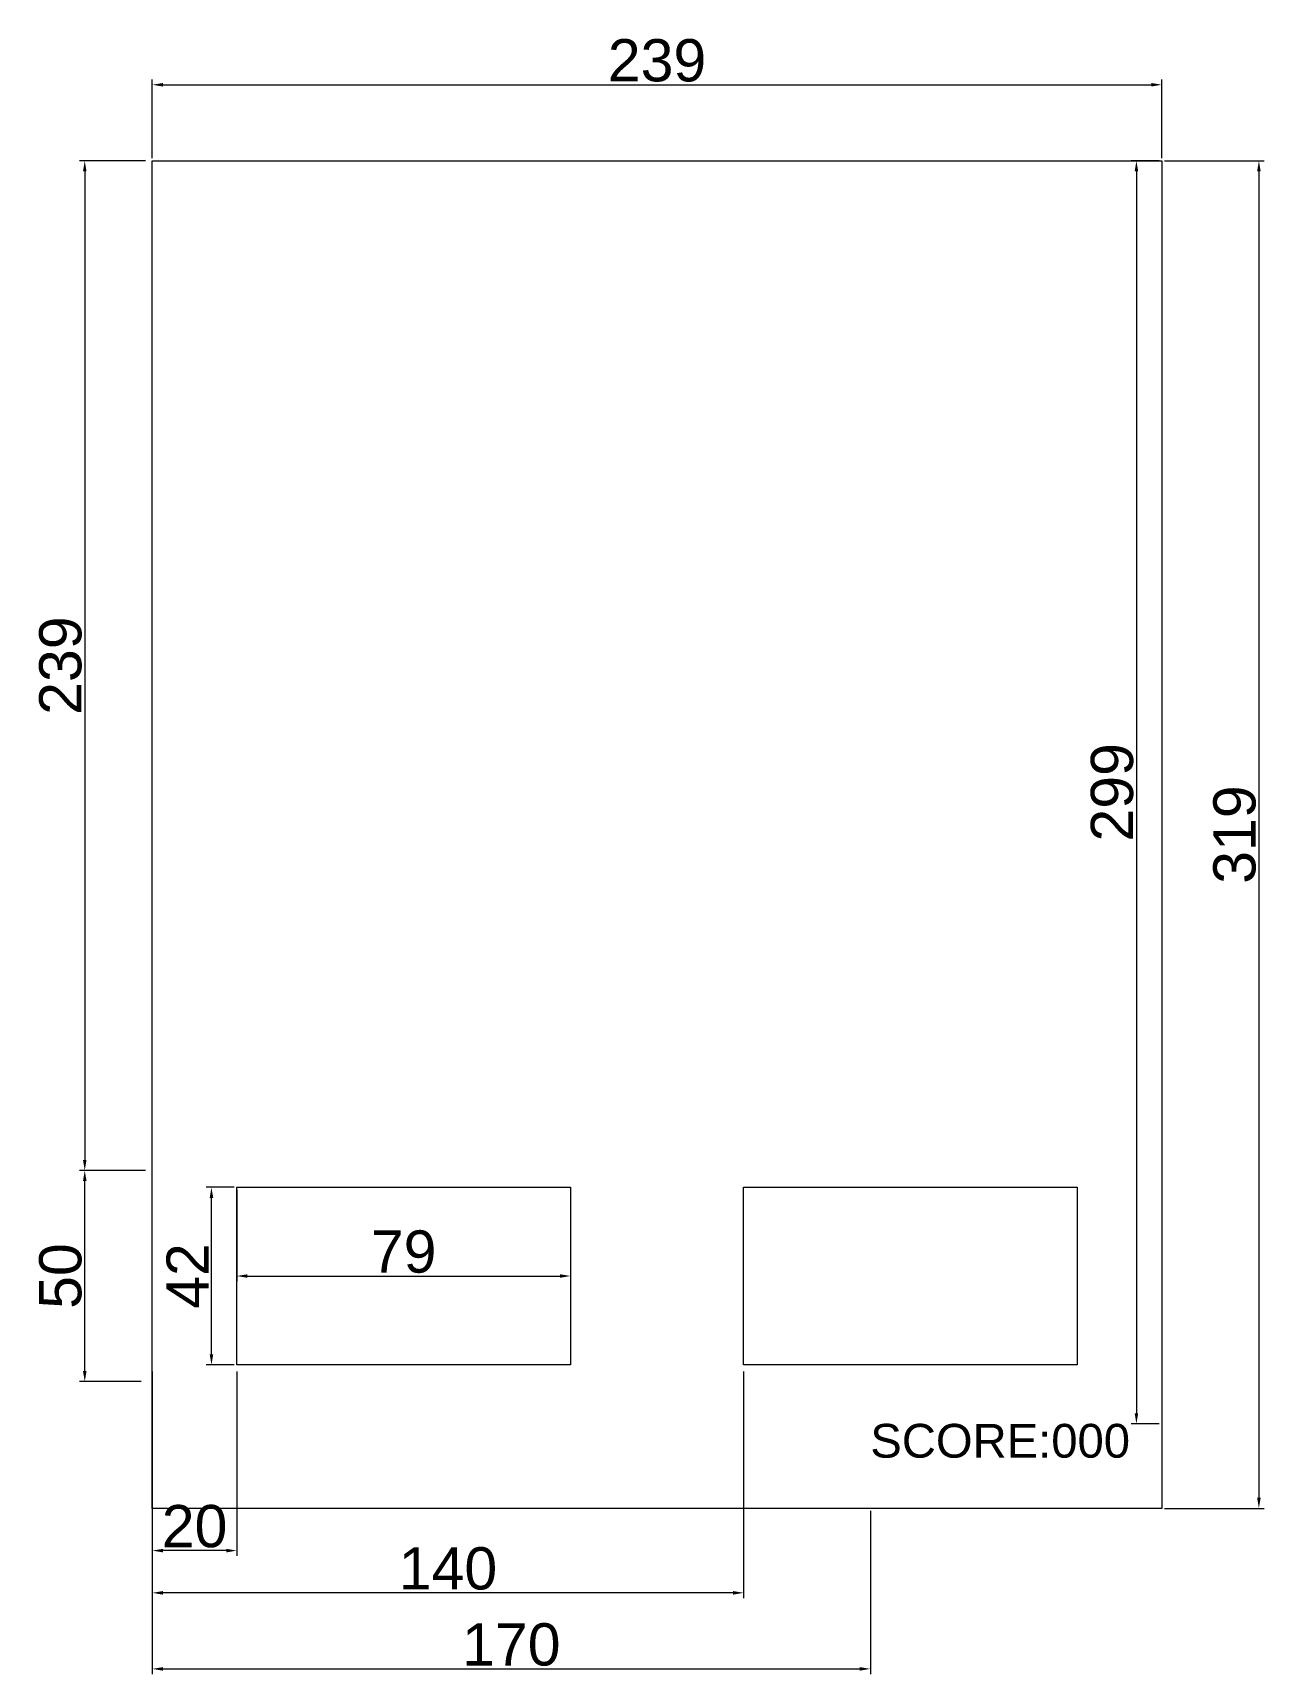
# Model space of a CAD drawing. Header units: millimetres. Extents: x -28 to 263, y -39 to 349.
import ezdxf

# ---------------------------------------------------------------- set-up
doc = ezdxf.new("R2010")
doc.units = ezdxf.units.MM
doc.styles.get("Standard").update_dxf_attribs({"font": 'arial.ttf', "height": 10})
doc.dimstyles.new('ISO-25', dxfattribs={"dimtxt": 2.5, "dimasz": 2.5, "dimexe": 1.25, "dimexo": 0.625, "dimtad": 1, "dimtxsty": 'Standard', "dimcen": 2.5, "dimadec": 0, "dimazin": 0, "dimtfac": 1, "dimtmove": 0, "dimatfit": 3, "dimfxl": 1, "dimarcsym": 0})

# ---------------------------------------------------------------- blocks, each defined once
blk = doc.blocks.new('*D1')
at = {"color": 0, "lineweight": -2, "transparency": 16777216}
for p, q in [((239.63, 319), (263.25, 319)), ((262, 316.5), (262, 2.5)), ((239.63, 0), (263.25, 0))]:
    blk.add_line(p, q, dxfattribs=at)
at = {"color": 0, "transparency": 16777216}
for points in [[(261.58, 316.5), (262.42, 316.5), (262, 319)], [(261.58, 2.5), (262.42, 2.5), (262, 0)]]:
    blk.add_solid(points, dxfattribs=at)
at = {"layer": 'Defpoints', "color": 0, "transparency": 16777216}
for p in [(239, 319), (239, 0), (262, 0)]:
    blk.add_point(p, dxfattribs=at)
at = {"color": 0, "transparency": 16777216, "insert": (256.27, 159.5), "char_height": 10, "attachment_point": 5, "rotation": 90}
blk.add_mtext('319', dxfattribs=at)
blk = doc.blocks.new('*D2')
at = {"color": 0, "lineweight": -2, "transparency": 16777216}
for p, q in [((0, 319.62), (0, 338.25)), ((239, 319.62), (239, 338.25)), ((2.5, 337), (236.5, 337))]:
    blk.add_line(p, q, dxfattribs=at)
at = {"color": 0, "transparency": 16777216}
for points in [[(2.5, 337.42), (2.5, 336.58), (0, 337)], [(236.5, 337.42), (236.5, 336.58), (239, 337)]]:
    blk.add_solid(points, dxfattribs=at)
at = {"layer": 'Defpoints', "color": 0, "transparency": 16777216}
for p in [(239, 337), (0, 319), (239, 319)]:
    blk.add_point(p, dxfattribs=at)
at = {"color": 0, "transparency": 16777216, "insert": (119.5, 342.73), "char_height": 10, "attachment_point": 5}
blk.add_mtext('239', dxfattribs=at)
blk = doc.blocks.new('*D3')
at = {"color": 0, "lineweight": -2, "transparency": 16777216}
for p, q in [((19.38, 76), (12.75, 76)), ((14, 36.5), (14, 73.5)), ((19.38, 34), (12.75, 34))]:
    blk.add_line(p, q, dxfattribs=at)
at = {"color": 0, "transparency": 16777216}
for points in [[(13.58, 73.5), (14.42, 73.5), (14, 76)], [(13.58, 36.5), (14.42, 36.5), (14, 34)]]:
    blk.add_solid(points, dxfattribs=at)
at = {"layer": 'Defpoints', "color": 0, "transparency": 16777216}
for p in [(14, 76), (20, 76), (20, 34)]:
    blk.add_point(p, dxfattribs=at)
at = {"color": 0, "transparency": 16777216, "insert": (8.35, 55), "char_height": 10, "attachment_point": 5, "rotation": 90}
blk.add_mtext('42', dxfattribs=at)
blk = doc.blocks.new('*D4')
at = {"color": 0, "lineweight": -2, "transparency": 16777216}
for p, q in [((20, 75.38), (20, 53.75)), ((99, 75.38), (99, 53.75)), ((22.5, 55), (96.5, 55))]:
    blk.add_line(p, q, dxfattribs=at)
at = {"color": 0, "transparency": 16777216}
for points in [[(22.5, 55.42), (22.5, 54.58), (20, 55)], [(96.5, 55.42), (96.5, 54.58), (99, 55)]]:
    blk.add_solid(points, dxfattribs=at)
at = {"layer": 'Defpoints', "color": 0, "transparency": 16777216}
for p in [(20, 76), (99, 76), (99, 55)]:
    blk.add_point(p, dxfattribs=at)
at = {"color": 0, "transparency": 16777216, "insert": (59.5, 60.73), "char_height": 10, "attachment_point": 5}
blk.add_mtext('79', dxfattribs=at)
blk = doc.blocks.new('*D7')
at = {"color": 0, "lineweight": -2, "transparency": 16777216}
for p, q in [((0, 32.38), (0, -11.25)), ((20, 32.38), (20, -11.25)), ((17.5, -10), (2.5, -10))]:
    blk.add_line(p, q, dxfattribs=at)
at = {"color": 0, "transparency": 16777216}
for points in [[(2.5, -9.58), (2.5, -10.42), (0, -10)], [(17.5, -9.58), (17.5, -10.42), (20, -10)]]:
    blk.add_solid(points, dxfattribs=at)
at = {"layer": 'Defpoints', "color": 0, "transparency": 16777216}
for p in [(0, 33), (20, 33), (0, -10)]:
    blk.add_point(p, dxfattribs=at)
at = {"color": 0, "transparency": 16777216, "insert": (10, -4.27), "char_height": 10, "attachment_point": 5}
blk.add_mtext('20', dxfattribs=at)
blk = doc.blocks.new('*D8')
at = {"color": 0, "lineweight": -2, "transparency": 16777216}
for p, q in [((0, 32.38), (0, -21.25)), ((140, 32.38), (140, -21.25)), ((137.5, -20), (2.5, -20))]:
    blk.add_line(p, q, dxfattribs=at)
at = {"color": 0, "transparency": 16777216}
for points in [[(2.5, -19.58), (2.5, -20.42), (0, -20)], [(137.5, -19.58), (137.5, -20.42), (140, -20)]]:
    blk.add_solid(points, dxfattribs=at)
at = {"layer": 'Defpoints', "color": 0, "transparency": 16777216}
for p in [(0, 33), (140, 33), (0, -20)]:
    blk.add_point(p, dxfattribs=at)
at = {"color": 0, "transparency": 16777216, "insert": (70, -14.27), "char_height": 10, "attachment_point": 5}
blk.add_mtext('140', dxfattribs=at)
blk = doc.blocks.new('*D9')
at = {"color": 0, "lineweight": -2, "transparency": 16777216}
for p, q in [((-1.63, 319), (-17.25, 319)), ((-16, 316.5), (-16, 82.5)), ((-1.63, 80), (-17.25, 80))]:
    blk.add_line(p, q, dxfattribs=at)
at = {"color": 0, "transparency": 16777216}
for points in [[(-16.42, 316.5), (-15.58, 316.5), (-16, 319)], [(-16.42, 82.5), (-15.58, 82.5), (-16, 80)]]:
    blk.add_solid(points, dxfattribs=at)
at = {"layer": 'Defpoints', "color": 0, "transparency": 16777216}
for p in [(-1, 319), (-16, 80), (-1, 80)]:
    blk.add_point(p, dxfattribs=at)
at = {"color": 0, "transparency": 16777216, "insert": (-21.73, 199.5), "char_height": 10, "attachment_point": 5, "rotation": 90}
blk.add_mtext('239', dxfattribs=at)
blk = doc.blocks.new('*D10')
at = {"color": 0, "lineweight": -2, "transparency": 16777216}
for p, q in [((-2.63, 80), (-17.25, 80)), ((-16, 32.5), (-16, 77.5)), ((-2.63, 30), (-17.25, 30))]:
    blk.add_line(p, q, dxfattribs=at)
at = {"color": 0, "transparency": 16777216}
for points in [[(-16.42, 77.5), (-15.58, 77.5), (-16, 80)], [(-16.42, 32.5), (-15.58, 32.5), (-16, 30)]]:
    blk.add_solid(points, dxfattribs=at)
at = {"layer": 'Defpoints', "color": 0, "transparency": 16777216}
for p in [(-16, 80), (-2, 80), (-2, 30)]:
    blk.add_point(p, dxfattribs=at)
at = {"color": 0, "transparency": 16777216, "insert": (-21.73, 55), "char_height": 10, "attachment_point": 5, "rotation": 90}
blk.add_mtext('50', dxfattribs=at)
blk = doc.blocks.new('*D11')
at = {"color": 0, "lineweight": -2, "transparency": 16777216}
for p, q in [((0, -0.62), (0, -39.25)), ((170, -0.62), (170, -39.25)), ((2.5, -38), (167.5, -38))]:
    blk.add_line(p, q, dxfattribs=at)
at = {"color": 0, "transparency": 16777216}
for points in [[(2.5, -37.58), (2.5, -38.42), (0, -38)], [(167.5, -37.58), (167.5, -38.42), (170, -38)]]:
    blk.add_solid(points, dxfattribs=at)
at = {"layer": 'Defpoints', "color": 0, "transparency": 16777216}
for p in [(0, 0), (170, 0), (170, -38)]:
    blk.add_point(p, dxfattribs=at)
at = {"color": 0, "transparency": 16777216, "insert": (85, -32.27), "char_height": 10, "attachment_point": 5}
blk.add_mtext('170', dxfattribs=at)
blk = doc.blocks.new('*D12')
at = {"color": 0, "lineweight": -2, "transparency": 16777216}
for p, q in [((238.38, 319), (231.75, 319)), ((233, 316.5), (233, 22.5)), ((238.38, 20), (231.75, 20))]:
    blk.add_line(p, q, dxfattribs=at)
at = {"color": 0, "transparency": 16777216}
for points in [[(232.58, 316.5), (233.42, 316.5), (233, 319)], [(232.58, 22.5), (233.42, 22.5), (233, 20)]]:
    blk.add_solid(points, dxfattribs=at)
at = {"layer": 'Defpoints', "color": 0, "transparency": 16777216}
for p in [(239, 319), (233, 20), (239, 20)]:
    blk.add_point(p, dxfattribs=at)
at = {"color": 0, "transparency": 16777216, "insert": (227.27, 169.5), "char_height": 10, "attachment_point": 5, "rotation": 90}
blk.add_mtext('299', dxfattribs=at)

msp = doc.modelspace()

# ---------------------------------------------------------------- linework, layer by layer
for points in [[(0, 319), (239, 319), (239, 0), (0, 0)], [(20, 76), (99, 76), (99, 34), (20, 34)], [(140, 76), (219, 76), (219, 34), (140, 34)]]:
    msp.add_lwpolyline(points, close=True)

# ---------------------------------------------------------------- texts
at = {"insert": (170, 20), "char_height": 8, "attachment_point": 1}
msp.add_mtext_dynamic_manual_height_columns('SCORE:000', width=43.99564, gutter_width=12.5, heights=[12.148], dxfattribs=at)

# ---------------------------------------------------------------- dimensions: what is measured, and where the dimension line sits
for base, p1, p2, picture, middle in [((239, 337), (0, 319), (239, 319), '*D2', (119.5, 342.734)), ((99, 55), (20, 76), (99, 76), '*D4', (59.5, 60.731)), ((0, -10), (20, 33), (0, 33), '*D7', (10, -4.269)), ((0, -20), (140, 33), (0, 33), '*D8', (70, -14.269)), ((170, -38), (0, 0), (170, 0), '*D11', (85, -32.269))]:
    dim = msp.add_linear_dim(base=base, p1=p1, p2=p2, dimstyle='ISO-25', override={"dimtxsty": 'Standard'})
    dim.commit()
    dim.dimension.update_dxf_attribs({"geometry": picture, "text_midpoint": middle})
for base, p1, p2, picture, middle in [((-16, 80), (-1, 319), (-1, 80), '*D9', (-21.734, 199.5)), ((233, 20), (239, 319), (239, 20), '*D12', (227.269, 169.5)), ((-16, 80), (-2, 30), (-2, 80), '*D10', (-21.731, 55)), ((14, 76), (20, 34), (20, 76), '*D3', (8.355, 55))]:
    dim = msp.add_linear_dim(base=base, p1=p1, p2=p2, angle=90, dimstyle='ISO-25', override={"dimtxsty": 'Standard'})
    dim.commit()
    dim.dimension.update_dxf_attribs({"geometry": picture, "text_midpoint": middle})
dim = msp.add_aligned_dim(p1=(239, 319), p2=(239, 0), distance=23, dimstyle='ISO-25', override={"dimtxsty": 'Standard'})
dim.commit()
dim.dimension.update_dxf_attribs({"geometry": '*D1', "text_midpoint": (256.266, 159.5)})

doc.saveas('drawing.dxf')
